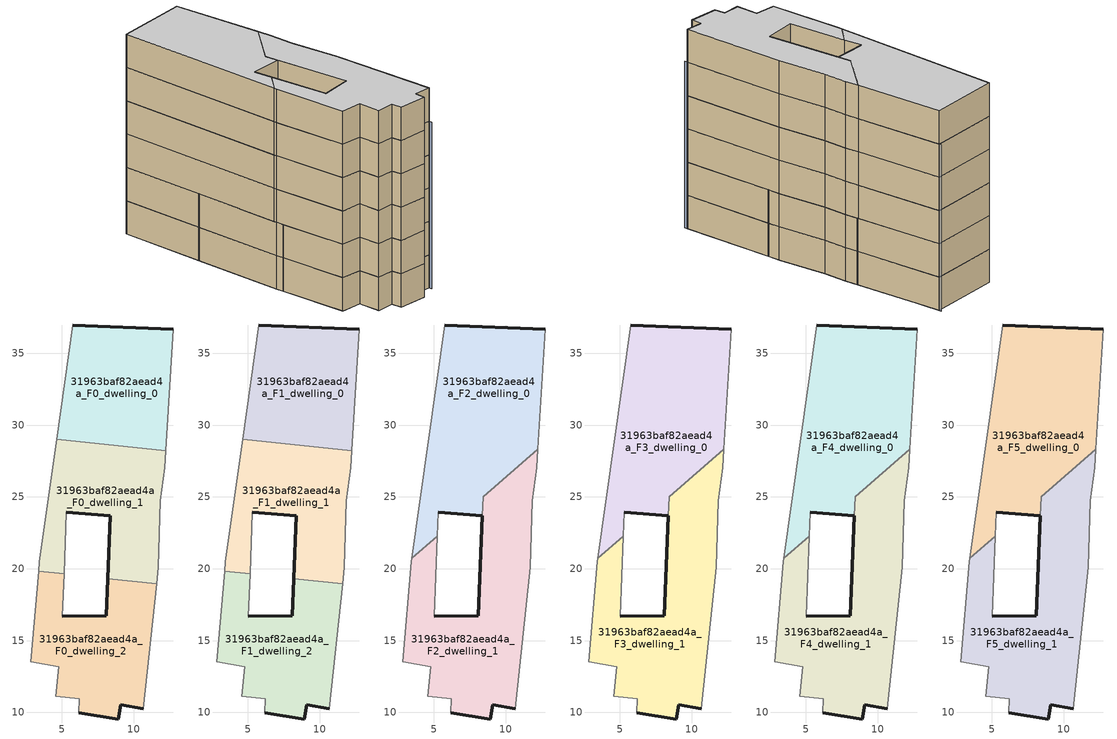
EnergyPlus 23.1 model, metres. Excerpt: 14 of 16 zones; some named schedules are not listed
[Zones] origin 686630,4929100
31963baf82aead4a_F0_dwelling_0
 floor ground (EU_floor_Construction): 12.24,28.21 12.74,36.68 5.75,36.96 4.64,29.03 z0
 wall outside (EU_wall_Construction): 5.75,36.96 12.74,36.68 z0:3
 wall to 31963baf82aead4a_F0_dwelling_1 (EU_wall_Construction): 12.24,28.21 4.64,29.03 z0:3
 wall adiabatic (EU_wall_Construction): 4.64,29.03 5.75,36.96 / 12.74,36.68 12.24,28.21 z0:3
31963baf82aead4a_F0_dwelling_1
 floor ground (EU_floor_Construction): 11.6,18.95 11.72,20.1 11.86,24.73 12.17,27.01 12.24,28.21 4.64,29.03 3.44,20.5 3.39,19.82 5.16,19.63 5.31,23.94 8.38,23.7 8.2,19.31 z0
 wall outside (EU_wall_Construction): 8.2,19.31 8.38,23.7 5.31,23.94 z0:3
 wall adiabatic (EU_wall_Construction): 12.24,28.21 12.17,27.01 11.86,24.73 11.72,20.1 11.6,18.95 / 5.31,23.94 5.16,19.63 / 3.39,19.82 3.44,20.5 4.64,29.03 z0:3
 wall to 31963baf82aead4a_F0_dwelling_2 (EU_wall_Construction): 11.6,18.95 8.2,19.31 / 5.16,19.63 3.39,19.82 z0:3
31963baf82aead4a_F0_dwelling_2
 floor ground (EU_floor_Construction): 10.68,10.25 11.6,18.95 8.2,19.31 8.1,16.72 5.05,16.68 5.16,19.63 3.39,19.82 2.84,13.52 4.8,13.17 4.57,11.11 6.2,10.94 6.17,9.96 8.93,9.54 9.09,10.52 z0
 wall outside (EU_wall_Construction): 5.05,16.68 8.1,16.72 8.2,19.31 / 10.68,10.25 9.09,10.52 8.93,9.54 6.17,9.96 z0:3
 wall adiabatic (EU_wall_Construction): 5.16,19.63 5.05,16.68 / 11.6,18.95 10.68,10.25 / 6.17,9.96 6.2,10.94 4.57,11.11 4.8,13.17 2.84,13.52 3.39,19.82 z0:3
31963baf82aead4a_F1_dwelling_0
 floor to 31963baf82aead4a_F0_dwelling_0 (EU_floor_Construction): 12.24,28.21 12.74,36.68 5.75,36.96 4.64,29.03 z3
 wall outside (EU_wall_Construction): 5.75,36.96 12.74,36.68 z3:6
 wall to 31963baf82aead4a_F1_dwelling_1 (EU_wall_Construction): 12.24,28.21 4.64,29.03 z3:6
 wall adiabatic (EU_wall_Construction): 4.64,29.03 5.75,36.96 / 12.74,36.68 12.24,28.21 z3:6
31963baf82aead4a_F1_dwelling_1
 floor to 31963baf82aead4a_F0_dwelling_1 (EU_floor_Construction): 11.6,18.95 11.72,20.1 11.86,24.73 12.17,27.01 12.24,28.21 4.64,29.03 3.44,20.5 3.39,19.82 5.16,19.63 5.31,23.94 8.38,23.7 8.2,19.31 z3
 wall outside (EU_wall_Construction): 8.2,19.31 8.38,23.7 5.31,23.94 z3:6
 wall adiabatic (EU_wall_Construction): 12.24,28.21 12.17,27.01 11.86,24.73 11.72,20.1 11.6,18.95 / 5.31,23.94 5.16,19.63 / 3.39,19.82 3.44,20.5 4.64,29.03 z3:6
 wall to 31963baf82aead4a_F1_dwelling_2 (EU_wall_Construction): 11.6,18.95 8.2,19.31 / 5.16,19.63 3.39,19.82 z3:6
31963baf82aead4a_F1_dwelling_2
 floor to 31963baf82aead4a_F0_dwelling_2 (EU_floor_Construction): 10.68,10.25 11.6,18.95 8.2,19.31 8.1,16.72 5.05,16.68 5.16,19.63 3.39,19.82 2.84,13.52 4.8,13.17 4.57,11.11 6.2,10.94 6.17,9.96 8.93,9.54 9.09,10.52 z3
 wall outside (EU_wall_Construction): 5.05,16.68 8.1,16.72 8.2,19.31 / 10.68,10.25 9.09,10.52 8.93,9.54 6.17,9.96 z3:6
 wall adiabatic (EU_wall_Construction): 5.16,19.63 5.05,16.68 / 11.6,18.95 10.68,10.25 / 6.17,9.96 6.2,10.94 4.57,11.11 4.8,13.17 2.84,13.52 3.39,19.82 z3:6
31963baf82aead4a_F2_dwelling_0
 floor to 31963baf82aead4a_F1_dwelling_0 (EU_floor_Construction): 12.24,28.3 12.74,36.68 5.75,36.96 4.64,29.02 12.15,28.22 z6
 floor to 31963baf82aead4a_F1_dwelling_1 (EU_floor_Construction): 8.37,23.7 8.42,25.01 12.15,28.22 4.64,29.02 3.48,20.73 5.25,22.27 5.31,23.94 z6
 wall outside (EU_wall_Construction): 5.75,36.96 12.74,36.68 / 8.37,23.7 5.31,23.94 z6:9
 wall adiabatic (EU_wall_Construction): 5.31,23.94 5.25,22.27 / 3.48,20.73 5.75,36.96 / 12.74,36.68 12.24,28.3 z6:9
 wall to 31963baf82aead4a_F2_dwelling_1 (EU_wall_Construction): 5.25,22.27 3.48,20.73 / 12.24,28.3 8.43,25.01 / 8.42,25.01 8.37,23.7 z6:9
31963baf82aead4a_F2_dwelling_1
 floor to 31963baf82aead4a_F1_dwelling_1 (EU_floor_Construction): 11.6,18.95 11.72,20.1 11.86,24.73 12.17,27.01 12.24,28.22 12.15,28.22 8.43,25.01 8.21,19.31 z6; 5.15,19.64 5.25,22.27 3.48,20.73 3.44,20.5 3.39,19.82 z6
 floor to 31963baf82aead4a_F1_dwelling_2 (EU_floor_Construction): 10.68,10.25 11.6,18.95 8.21,19.31 8.1,16.72 5.05,16.68 5.15,19.64 3.39,19.82 2.84,13.52 4.8,13.17 4.57,11.11 6.2,10.94 6.17,9.96 8.93,9.54 9.09,10.52 z6
 wall outside (EU_wall_Construction): 5.05,16.68 8.1,16.72 8.38,23.7 / 10.68,10.25 9.09,10.52 8.93,9.54 6.17,9.96 z6:9
 wall adiabatic (EU_wall_Construction): 5.25,22.27 5.05,16.68 / 12.24,28.3 12.17,27.01 11.86,24.73 11.72,20.1 10.68,10.25 / 6.17,9.96 6.2,10.94 4.57,11.11 4.8,13.17 2.84,13.52 3.44,20.5 3.48,20.73 z6:9
31963baf82aead4a_F3_dwelling_0
 floor to 31963baf82aead4a_F2_dwelling_0 (EU_floor_Construction): 8.37,23.7 8.42,25.01 12.24,28.3 12.74,36.68 5.75,36.96 3.48,20.73 5.25,22.27 5.31,23.94 z9
 wall outside (EU_wall_Construction): 5.75,36.96 12.74,36.68 / 8.37,23.7 5.31,23.94 z9:12
 wall adiabatic (EU_wall_Construction): 5.31,23.94 5.25,22.27 / 3.48,20.73 5.75,36.96 / 12.74,36.68 12.24,28.3 z9:12
 wall to 31963baf82aead4a_F3_dwelling_1 (EU_wall_Construction): 5.25,22.27 3.48,20.73 / 12.24,28.3 8.43,25.01 / 8.42,25.01 8.37,23.7 z9:12
31963baf82aead4a_F3_dwelling_1
 floor to 31963baf82aead4a_F2_dwelling_1 (EU_floor_Construction): 10.68,10.25 11.72,20.1 11.86,24.73 12.17,27.01 12.24,28.3 8.43,25.01 8.1,16.72 5.05,16.68 5.25,22.27 3.48,20.73 3.44,20.5 2.84,13.52 4.8,13.17 4.57,11.11 6.2,10.94 6.17,9.96 8.93,9.54 9.09,10.52 z9
 wall outside (EU_wall_Construction): 5.05,16.68 8.1,16.72 8.38,23.7 / 10.68,10.25 9.09,10.52 8.93,9.54 6.17,9.96 z9:12
 wall adiabatic (EU_wall_Construction): 5.25,22.27 5.05,16.68 / 12.24,28.3 12.17,27.01 11.86,24.73 11.72,20.1 10.68,10.25 / 6.17,9.96 6.2,10.94 4.57,11.11 4.8,13.17 2.84,13.52 3.44,20.5 3.48,20.73 z9:12
31963baf82aead4a_F4_dwelling_0
 floor to 31963baf82aead4a_F3_dwelling_0 (EU_floor_Construction): 8.37,23.7 8.42,25.01 12.24,28.3 12.74,36.68 5.75,36.96 3.48,20.73 5.25,22.27 5.31,23.94 z12
 wall outside (EU_wall_Construction): 5.75,36.96 12.74,36.68 / 8.37,23.7 5.31,23.94 z12:15
 wall adiabatic (EU_wall_Construction): 5.31,23.94 5.25,22.27 / 3.48,20.73 5.75,36.96 / 12.74,36.68 12.24,28.3 z12:15
 wall to 31963baf82aead4a_F4_dwelling_1 (EU_wall_Construction): 5.25,22.27 3.48,20.73 / 12.24,28.3 8.43,25.01 / 8.42,25.01 8.37,23.7 z12:15
31963baf82aead4a_F4_dwelling_1
 floor to 31963baf82aead4a_F3_dwelling_1 (EU_floor_Construction): 10.68,10.25 11.72,20.1 11.86,24.73 12.17,27.01 12.24,28.3 8.43,25.01 8.1,16.72 5.05,16.68 5.25,22.27 3.48,20.73 3.44,20.5 2.84,13.52 4.8,13.17 4.57,11.11 6.2,10.94 6.17,9.96 8.93,9.54 9.09,10.52 z12
 wall outside (EU_wall_Construction): 5.05,16.68 8.1,16.72 8.38,23.7 / 10.68,10.25 9.09,10.52 8.93,9.54 6.17,9.96 z12:15
 wall adiabatic (EU_wall_Construction): 5.25,22.27 5.05,16.68 / 12.24,28.3 12.17,27.01 11.86,24.73 11.72,20.1 10.68,10.25 / 6.17,9.96 6.2,10.94 4.57,11.11 4.8,13.17 2.84,13.52 3.44,20.5 3.48,20.73 z12:15
31963baf82aead4a_F5_dwelling_0
 floor to 31963baf82aead4a_F4_dwelling_0 (EU_floor_Construction): 8.37,23.7 8.42,25.01 12.24,28.3 12.74,36.68 5.75,36.96 3.48,20.73 5.25,22.27 5.31,23.94 z15
 wall outside (EU_wall_Construction): 5.75,36.96 12.74,36.68 / 8.37,23.7 5.31,23.94 z15:18
 wall adiabatic (EU_wall_Construction): 5.31,23.94 5.25,22.27 / 3.48,20.73 5.75,36.96 / 12.74,36.68 12.24,28.3 z15:18
 wall to 31963baf82aead4a_F5_dwelling_1 (EU_wall_Construction): 5.25,22.27 3.48,20.73 / 12.24,28.3 8.43,25.01 / 8.42,25.01 8.37,23.7 z15:18
 ceiling to 31963baf82aead4a_F6_dwelling_0 (EU_floor_Construction): 12.74,36.68 12.24,28.3 8.42,25.01 8.37,23.7 5.31,23.94 5.25,22.27 3.48,20.73 5.75,36.96 z18
31963baf82aead4a_F5_dwelling_1
 floor to 31963baf82aead4a_F4_dwelling_1 (EU_floor_Construction): 10.68,10.25 11.72,20.1 11.86,24.73 12.17,27.01 12.24,28.3 8.43,25.01 8.1,16.72 5.05,16.68 5.25,22.27 3.48,20.73 3.44,20.5 2.84,13.52 4.8,13.17 4.57,11.11 6.2,10.94 6.17,9.96 8.93,9.54 9.09,10.52 z15
 wall outside (EU_wall_Construction): 5.05,16.68 8.1,16.72 8.38,23.7 / 10.68,10.25 9.09,10.52 8.93,9.54 6.17,9.96 z15:18
 wall adiabatic (EU_wall_Construction): 5.25,22.27 5.05,16.68 / 12.24,28.3 12.17,27.01 11.86,24.73 11.72,20.1 10.68,10.25 / 6.17,9.96 6.2,10.94 4.57,11.11 4.8,13.17 2.84,13.52 3.44,20.5 3.48,20.73 z15:18
 ceiling to 31963baf82aead4a_F6_dwelling_1 (EU_floor_Construction): 12.24,28.3 12.17,27.01 11.86,24.73 11.72,20.1 10.68,10.25 9.09,10.52 8.93,9.54 6.17,9.96 6.2,10.94 4.57,11.11 4.8,13.17 2.84,13.52 3.44,20.5 3.48,20.73 5.25,22.27 5.05,16.68 8.1,16.72 8.43,25.01 z18
shading: 10.65,9.98 12.76,36.92 z0:15
[Building]
EU S2 Campaign: North Axis=0; Terrain=City; Solar Distribution=FullExterior
[Site:Location]
Bologna: Latitude=44.5; Longitude=11.25; Time Zone=1; Elevation=37
[SizingPeriod:WeatherFileDays]
AnnualSizingPeriod: Begin Month=1; Begin Day of Month=1; End Month=12; End Day of Month=31; Day of Week for Start Day=Monday; Use Weather File Daylight Saving Period=No; Use Weather File Rain and Snow Indicators=No
[MATERIAL]
EU_InternalMass_Material: Roughness=MediumRough; Thickness=0.1; Conductivity=1; Density=1800; Specific Heat=900; Thermal Absorptance=0.9; Solar Absorptance=0.7; Visible Absorptance=0.7
[MATERIAL:NOMASS] Roughness=MediumRough; Thermal Absorptance=0.9; Solar Absorptance=0.7; Visible Absorptance=0.7
Name | Thermal Resistance
EU_wall_NoMass | 0.905828
EU_floor_NoMass | 0.67114
[CONSTRUCTION]
EU_wall_Construction: EU_wall_NoMass
EU_floor_Construction: EU_floor_NoMass
EU_InternalMass_Construction: EU_InternalMass_Material
[ZONE] Type=1; Multiplier=1; Ceiling Height=autocalculate; Floor Area=autocalculate; Part of Total Floor Area=Yes
Name | Volume
31963baf82aead4a_F0_dwelling_0; 31963baf82aead4a_F1_dwelling_0 | 180.968
31963baf82aead4a_F2_dwelling_0; 31963baf82aead4a_F3_dwelling_0; 31963baf82aead4a_F4_dwelling_0; 31963baf82aead4a_F5_dwelling_0 | 274.052
31963baf82aead4a_F0_dwelling_1; 31963baf82aead4a_F1_dwelling_1 | 180.961
31963baf82aead4a_F2_dwelling_1; 31963baf82aead4a_F3_dwelling_1; 31963baf82aead4a_F4_dwelling_1; 31963baf82aead4a_F5_dwelling_1 | 268.804
31963baf82aead4a_F0_dwelling_2; 31963baf82aead4a_F1_dwelling_2 | 180.978
[INTERNALMASS] Construction=EU_InternalMass_Construction
Name | Zone or ZoneList | Surface Area
31963baf82aead4a_F0_dwelling_0_EU_InternalMass | 31963baf82aead4a_F0_dwelling_0 | 60.3228
31963baf82aead4a_F0_dwelling_1_EU_InternalMass | 31963baf82aead4a_F0_dwelling_1 | 60.321
31963baf82aead4a_F0_dwelling_2_EU_InternalMass | 31963baf82aead4a_F0_dwelling_2 | 60.326
31963baf82aead4a_F1_dwelling_0_EU_InternalMass | 31963baf82aead4a_F1_dwelling_0 | 60.3228
31963baf82aead4a_F1_dwelling_1_EU_InternalMass | 31963baf82aead4a_F1_dwelling_1 | 60.321
31963baf82aead4a_F1_dwelling_2_EU_InternalMass | 31963baf82aead4a_F1_dwelling_2 | 60.326
31963baf82aead4a_F2_dwelling_0_EU_InternalMass | 31963baf82aead4a_F2_dwelling_0 | 91.3504
31963baf82aead4a_F2_dwelling_1_EU_InternalMass | 31963baf82aead4a_F2_dwelling_1 | 89.6125
31963baf82aead4a_F3_dwelling_0_EU_InternalMass | 31963baf82aead4a_F3_dwelling_0 | 91.3504
31963baf82aead4a_F3_dwelling_1_EU_InternalMass | 31963baf82aead4a_F3_dwelling_1 | 89.6125
31963baf82aead4a_F4_dwelling_0_EU_InternalMass | 31963baf82aead4a_F4_dwelling_0 | 91.3504
31963baf82aead4a_F4_dwelling_1_EU_InternalMass | 31963baf82aead4a_F4_dwelling_1 | 89.6125
31963baf82aead4a_F5_dwelling_0_EU_InternalMass | 31963baf82aead4a_F5_dwelling_0 | 91.3504
31963baf82aead4a_F5_dwelling_1_EU_InternalMass | 31963baf82aead4a_F5_dwelling_1 | 89.6125
[OTHEREQUIPMENT] Fuel Type=Electricity; Design Level Calculation Method=Watts/Area; Power per Zone Floor Area=1; Fraction Latent=0; Fraction Radiant=0; Fraction Lost=0; Carbon Dioxide Generation Rate=0; EndUse Subcategory=EU_Step8_InternalGains
Name | Zone or ZoneList or Space or SpaceList | Schedule
EU_Step8_InternalGain_31963baf82aead4a_F0_dwelling_0_f000 | 31963baf82aead4a_F0_dwelling_0 | EU_Step8_GainSchedule_31963baf82aead4a_F0_dwelling_0_f000
EU_Step8_InternalGain_31963baf82aead4a_F0_dwelling_1_f000 | 31963baf82aead4a_F0_dwelling_1 | EU_Step8_GainSchedule_31963baf82aead4a_F0_dwelling_1_f000
EU_Step8_InternalGain_31963baf82aead4a_F0_dwelling_2_f000 | 31963baf82aead4a_F0_dwelling_2 | EU_Step8_GainSchedule_31963baf82aead4a_F0_dwelling_2_f000
EU_Step8_InternalGain_31963baf82aead4a_F1_dwelling_0_f000 | 31963baf82aead4a_F1_dwelling_0 | EU_Step8_GainSchedule_31963baf82aead4a_F1_dwelling_0_f000
EU_Step8_InternalGain_31963baf82aead4a_F1_dwelling_1_f000 | 31963baf82aead4a_F1_dwelling_1 | EU_Step8_GainSchedule_31963baf82aead4a_F1_dwelling_1_f000
EU_Step8_InternalGain_31963baf82aead4a_F1_dwelling_2_f000 | 31963baf82aead4a_F1_dwelling_2 | EU_Step8_GainSchedule_31963baf82aead4a_F1_dwelling_2_f000
EU_Step8_InternalGain_31963baf82aead4a_F2_dwelling_0_f000 | 31963baf82aead4a_F2_dwelling_0 | EU_Step8_GainSchedule_31963baf82aead4a_F2_dwelling_0_f000
EU_Step8_InternalGain_31963baf82aead4a_F2_dwelling_1_f000 | 31963baf82aead4a_F2_dwelling_1 | EU_Step8_GainSchedule_31963baf82aead4a_F2_dwelling_1_f000
EU_Step8_InternalGain_31963baf82aead4a_F3_dwelling_0_f000 | 31963baf82aead4a_F3_dwelling_0 | EU_Step8_GainSchedule_31963baf82aead4a_F3_dwelling_0_f000
EU_Step8_InternalGain_31963baf82aead4a_F3_dwelling_1_f000 | 31963baf82aead4a_F3_dwelling_1 | EU_Step8_GainSchedule_31963baf82aead4a_F3_dwelling_1_f000
EU_Step8_InternalGain_31963baf82aead4a_F4_dwelling_0_f000 | 31963baf82aead4a_F4_dwelling_0 | EU_Step8_GainSchedule_31963baf82aead4a_F4_dwelling_0_f000
EU_Step8_InternalGain_31963baf82aead4a_F4_dwelling_1_f000 | 31963baf82aead4a_F4_dwelling_1 | EU_Step8_GainSchedule_31963baf82aead4a_F4_dwelling_1_f000
EU_Step8_InternalGain_31963baf82aead4a_F5_dwelling_0_f000 | 31963baf82aead4a_F5_dwelling_0 | EU_Step8_GainSchedule_31963baf82aead4a_F5_dwelling_0_f000
EU_Step8_InternalGain_31963baf82aead4a_F5_dwelling_1_f000 | 31963baf82aead4a_F5_dwelling_1 | EU_Step8_GainSchedule_31963baf82aead4a_F5_dwelling_1_f000
[ZONEVENTILATION:DESIGNFLOWRATE] Schedule=EU_AlwaysOn; Design Flow Rate Calculation Method=AirChanges/Hour; Air Changes per Hour=0.73129; Ventilation Type=Natural; Fan Pressure Rise=0; Fan Total Efficiency=1; Constant Term Coefficient=1; Temperature Term Coefficient=0; Velocity Term Coefficient=0; Velocity Squared Term Coefficient=0; Minimum Indoor Temperature=-100; Maximum Indoor Temperature=100; Delta Temperature=-100; Minimum Outdoor Temperature=-100; Maximum Outdoor Temperature=100; Maximum Wind Speed=40
Name | Zone or ZoneList or Space or SpaceList
EU_ConstantAir_31963baf82aead4a_F0_dwelling_0 | 31963baf82aead4a_F0_dwelling_0
EU_ConstantAir_31963baf82aead4a_F0_dwelling_1 | 31963baf82aead4a_F0_dwelling_1
EU_ConstantAir_31963baf82aead4a_F0_dwelling_2 | 31963baf82aead4a_F0_dwelling_2
EU_ConstantAir_31963baf82aead4a_F1_dwelling_0 | 31963baf82aead4a_F1_dwelling_0
EU_ConstantAir_31963baf82aead4a_F1_dwelling_1 | 31963baf82aead4a_F1_dwelling_1
EU_ConstantAir_31963baf82aead4a_F1_dwelling_2 | 31963baf82aead4a_F1_dwelling_2
EU_ConstantAir_31963baf82aead4a_F2_dwelling_0 | 31963baf82aead4a_F2_dwelling_0
EU_ConstantAir_31963baf82aead4a_F2_dwelling_1 | 31963baf82aead4a_F2_dwelling_1
EU_ConstantAir_31963baf82aead4a_F3_dwelling_0 | 31963baf82aead4a_F3_dwelling_0
EU_ConstantAir_31963baf82aead4a_F3_dwelling_1 | 31963baf82aead4a_F3_dwelling_1
EU_ConstantAir_31963baf82aead4a_F4_dwelling_0 | 31963baf82aead4a_F4_dwelling_0
EU_ConstantAir_31963baf82aead4a_F4_dwelling_1 | 31963baf82aead4a_F4_dwelling_1
EU_ConstantAir_31963baf82aead4a_F5_dwelling_0 | 31963baf82aead4a_F5_dwelling_0
EU_ConstantAir_31963baf82aead4a_F5_dwelling_1 | 31963baf82aead4a_F5_dwelling_1
[HVACTEMPLATE:THERMOSTAT] Constant Heating Setpoint=20; Constant Cooling Setpoint=50
EU_HeatOnly_31963baf82aead4a_F0_dwelling_0; EU_HeatOnly_31963baf82aead4a_F0_dwelling_1; EU_HeatOnly_31963baf82aead4a_F0_dwelling_2; EU_HeatOnly_31963baf82aead4a_F1_dwelling_0; EU_HeatOnly_31963baf82aead4a_F1_dwelling_1; EU_HeatOnly_31963baf82aead4a_F1_dwelling_2; EU_HeatOnly_31963baf82aead4a_F2_dwelling_0; EU_HeatOnly_31963baf82aead4a_F2_dwelling_1; EU_HeatOnly_31963baf82aead4a_F3_dwelling_0; EU_HeatOnly_31963baf82aead4a_F3_dwelling_1; EU_HeatOnly_31963baf82aead4a_F4_dwelling_0; EU_HeatOnly_31963baf82aead4a_F4_dwelling_1; EU_HeatOnly_31963baf82aead4a_F5_dwelling_0; EU_HeatOnly_31963baf82aead4a_F5_dwelling_1; EU_HeatOnly_31963baf82aead4a_F6_dwelling_0; EU_HeatOnly_31963baf82aead4a_F6_dwelling_1
[HVACTEMPLATE:ZONE:IDEALLOADSAIRSYSTEM] System Availability Schedule=EU_AlwaysOn; Maximum Heating Supply Air Temperature=50; Minimum Cooling Supply Air Temperature=13; Maximum Heating Supply Air Humidity Ratio=0.0156; Minimum Cooling Supply Air Humidity Ratio=0.0077; Heating Limit=NoLimit; Cooling Limit=NoLimit; Heating Availability Schedule=EU_AlwaysOn; Cooling Availability Schedule=EU_CoolingOff; Dehumidification Control Type=ConstantSensibleHeatRatio; Cooling Sensible Heat Ratio=0.7; Dehumidification Setpoint=60; Humidification Control Type=None; Humidification Setpoint=30; Outdoor Air Method=None; Outdoor Air Flow Rate per Person=0.00944; Outdoor Air Flow Rate per Zone Floor Area=0; Outdoor Air Flow Rate per Zone=0; Demand Controlled Ventilation Type=None; Outdoor Air Economizer Type=NoEconomizer; Heat Recovery Type=None; Sensible Heat Recovery Effectiveness=0.7; Latent Heat Recovery Effectiveness=0.65
Name | Template Thermostat
31963baf82aead4a_F0_dwelling_0 | EU_HeatOnly_31963baf82aead4a_F0_dwelling_0
31963baf82aead4a_F0_dwelling_1 | EU_HeatOnly_31963baf82aead4a_F0_dwelling_1
31963baf82aead4a_F0_dwelling_2 | EU_HeatOnly_31963baf82aead4a_F0_dwelling_2
31963baf82aead4a_F1_dwelling_0 | EU_HeatOnly_31963baf82aead4a_F1_dwelling_0
31963baf82aead4a_F1_dwelling_1 | EU_HeatOnly_31963baf82aead4a_F1_dwelling_1
31963baf82aead4a_F1_dwelling_2 | EU_HeatOnly_31963baf82aead4a_F1_dwelling_2
31963baf82aead4a_F2_dwelling_0 | EU_HeatOnly_31963baf82aead4a_F2_dwelling_0
31963baf82aead4a_F2_dwelling_1 | EU_HeatOnly_31963baf82aead4a_F2_dwelling_1
31963baf82aead4a_F3_dwelling_0 | EU_HeatOnly_31963baf82aead4a_F3_dwelling_0
31963baf82aead4a_F3_dwelling_1 | EU_HeatOnly_31963baf82aead4a_F3_dwelling_1
31963baf82aead4a_F4_dwelling_0 | EU_HeatOnly_31963baf82aead4a_F4_dwelling_0
31963baf82aead4a_F4_dwelling_1 | EU_HeatOnly_31963baf82aead4a_F4_dwelling_1
31963baf82aead4a_F5_dwelling_0 | EU_HeatOnly_31963baf82aead4a_F5_dwelling_0
31963baf82aead4a_F5_dwelling_1 | EU_HeatOnly_31963baf82aead4a_F5_dwelling_1
[SIZING:ZONE] Zone Cooling Design Supply Air Temperature Input Method=SupplyAirTemperature; Zone Cooling Design Supply Air Temperature=13; Zone Heating Design Supply Air Temperature Input Method=SupplyAirTemperature; Zone Heating Design Supply Air Temperature=50; Zone Cooling Design Supply Air Humidity Ratio=0.008; Zone Heating Design Supply Air Humidity Ratio=0.008; Cooling Design Air Flow Method=DesignDay; Cooling Design Air Flow Rate=0; Cooling Minimum Air Flow per Zone Floor Area=0.000762; Cooling Minimum Air Flow=0; Cooling Minimum Air Flow Fraction=0.2; Heating Design Air Flow Method=DesignDay; Heating Design Air Flow Rate=0; Heating Maximum Air Flow per Zone Floor Area=0.002032; Heating Maximum Air Flow=0.141576; Heating Maximum Air Flow Fraction=0.3; Account for Dedicated Outdoor Air System=No; Dedicated Outdoor Air System Control Strategy=NeutralSupplyAir; Dedicated Outdoor Air Low Setpoint Temperature for Design=autosize; Dedicated Outdoor Air High Setpoint Temperature for Design=autosize; Zone Load Sizing Method=Sensible Load Only No Latent Load; Zone Latent Cooling Design Supply Air Humidity Ratio Input Method=HumidityRatioDifference; Zone Cooling Design Supply Air Humidity Ratio Difference=0.005; Zone Latent Heating Design Supply Air Humidity Ratio Input Method=HumidityRatioDifference; Zone Humidification Design Supply Air Humidity Ratio Difference=0.005
31963baf82aead4a_F0_dwelling_0; 31963baf82aead4a_F0_dwelling_1; 31963baf82aead4a_F0_dwelling_2; 31963baf82aead4a_F1_dwelling_0; 31963baf82aead4a_F1_dwelling_1; 31963baf82aead4a_F1_dwelling_2; 31963baf82aead4a_F2_dwelling_0; 31963baf82aead4a_F2_dwelling_1; 31963baf82aead4a_F3_dwelling_0; 31963baf82aead4a_F3_dwelling_1
